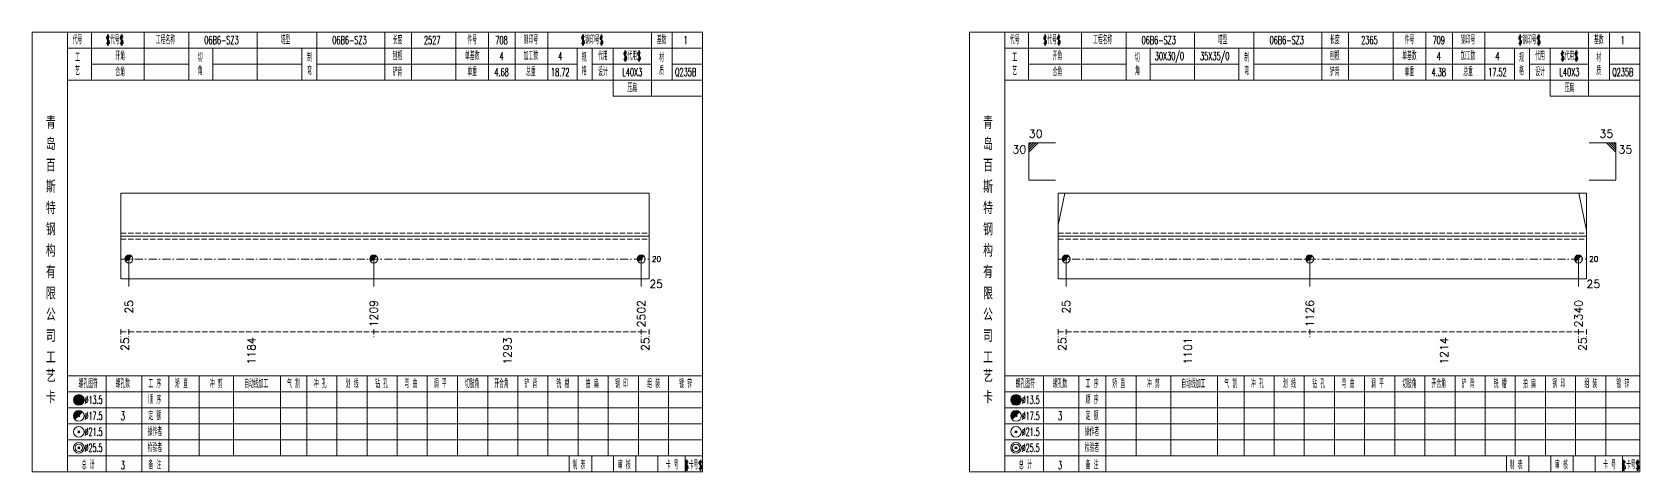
# Model space of a CAD drawing. Extents: x -533 to 8774, y 0 to 7979.
# Drawn here: x 2811 to 3414, y 2954 to 3119 of the extents above; entities that cross this region are included whole.
import ezdxf
from ezdxf.enums import TextEntityAlignment as Align

# ---------------------------------------------------------------- set-up
doc = ezdxf.new("R2010")
doc.units = 0
doc.header["$MEASUREMENT"] = 0
doc.linetypes.add('一点画线', pattern=[5.2, 3, -1, 0.2, -1])
doc.linetypes.add('虚线', pattern=[2.75, 2, -0.75])
doc.layers.get('0').update_dxf_attribs({"linetype": 'CONTINUOUS', "lineweight": 25})
for name, color, linetype, lineweight in [('1', 7, 'CONTINUOUS', 25), ('4', 7, 'CONTINUOUS', 25), ('5', 7, 'CONTINUOUS', 25)]:
    doc.layers.add(name, color=color, linetype=linetype, lineweight=lineweight)
doc.styles.get("Standard").update_dxf_attribs({"font": 'simplex.shx', "width": 0.7, "height": 3, "bigfont": 'gbhzfs.shx'})

# ---------------------------------------------------------------- blocks, each defined once
blk = doc.blocks.new('孔17.5')
at = {"layer": '5', "color": 7, "linetype": 'Continuous', "lineweight": 0}
for p, q in [((-0.2, -0.2), (0.2, 0.2)), ((-0.2, 0.2), (0.2, -0.2))]:
    blk.add_line(p, q, dxfattribs=at)
at = {"layer": '5', "color": 7, "linetype": 'Continuous', "lineweight": 13}
blk.add_circle((0, 0), 1, dxfattribs=at)
for radius in [0.9, 0.8, 0.7, 0.6, 0.5, 0.4, 0.3, 0.2, 0.1]:
    blk.add_arc((0, 0), radius, 45, 225, dxfattribs=at)

msp = doc.modelspace()

# ---------------------------------------------------------------- linework, layer by layer
at = {"color": 7, "linetype": 'Continuous', "lineweight": 13}
for p, q in [((3184.9, 3077.56), (3194.9, 3077.56)), ((3184.9, 3063.56), (3184.9, 3077.56)), ((3185.78, 3077.56), (3184.9, 3076.68)), ((3186.65, 3077.56), (3184.9, 3075.81)), ((3187.53, 3077.56), (3184.9, 3074.93)), ((3188.4, 3077.56), (3184.9, 3074.06)), ((3405, 3077.56), (3395, 3077.56)), ((3401.5, 3077.56), (3405, 3074.06)), ((3402.38, 3077.56), (3405, 3074.93)), ((3403.25, 3077.56), (3405, 3075.81)), ((3404.13, 3077.56), (3405, 3076.68)), ((3405, 3063.56), (3405, 3077.56)), ((3184.9, 3063.56), (3194.9, 3063.56)), ((3405, 3063.56), (3395, 3063.56)), ((3195.9, 3046.59), (3198.41, 3058.68)), ((3394, 3044.58), (3391.07, 3058.68)), ((2847.5, 3033.93), (2847.5, 3023.56)), ((2939.28, 3033.93), (2939.28, 3023.56)), ((3039.6, 3033.93), (3039.6, 3023.56)), ((3198.9, 3033.93), (3198.9, 3023.56)), ((3290.22, 3033.93), (3290.22, 3023.56)), ((3391, 3033.93), (3391, 3023.56))]:
    msp.add_line(p, q, dxfattribs=at)
at = {"color": 7, "linetype": 'Continuous', "lineweight": 18}
for p, q in [((2844.5, 3058.68), (2844.5, 3026.43)), ((2844.5, 3058.68), (3042.6, 3058.68)), ((3042.6, 3058.68), (3042.6, 3026.43)), ((3195.9, 3058.68), (3195.9, 3026.43)), ((3195.9, 3058.68), (3394, 3058.68)), ((3394, 3058.68), (3394, 3026.43)), ((2844.5, 3042.56), (3042.6, 3042.56)), ((3195.9, 3042.56), (3394, 3042.56))]:
    msp.add_line(p, q, dxfattribs=at)
at = {"color": 1, "linetype": '虚线', "lineweight": 18}
for p, q in [((2844.5, 3043.68), (3042.6, 3043.68)), ((2844.5, 3041.43), (3042.6, 3041.43)), ((3195.9, 3043.68), (3394, 3043.68)), ((3195.9, 3041.43), (3394, 3041.43))]:
    msp.add_line(p, q, dxfattribs=at)
at = {"color": 3, "linetype": '一点画线', "lineweight": 13}
for p, q in [((2844.5, 3033.93), (3042.6, 3033.93)), ((3195.9, 3033.93), (3394, 3033.93))]:
    msp.add_line(p, q, dxfattribs=at)
at = {"color": 8, "linetype": '虚线', "lineweight": 9}
for p, q in [((2844.5, 3007.56), (2844.5, 3004.56)), ((2844.5, 3006.56), (2847.5, 3006.56)), ((2847.5, 3007.56), (2847.5, 3004.56)), ((2847.5, 3007.56), (2847.5, 3004.56)), ((2847.5, 3006.56), (2939.28, 3006.56)), ((2939.28, 3007.56), (2939.28, 3004.56)), ((2939.28, 3007.56), (2939.28, 3004.56)), ((2939.28, 3006.56), (3039.6, 3006.56)), ((3039.6, 3007.56), (3039.6, 3004.56)), ((3039.6, 3007.56), (3039.6, 3004.56)), ((3039.6, 3006.56), (3042.6, 3006.56)), ((3042.6, 3007.56), (3042.6, 3004.56)), ((3195.9, 3007.56), (3195.9, 3004.56)), ((3195.9, 3006.56), (3198.9, 3006.56)), ((3198.9, 3007.56), (3198.9, 3004.56)), ((3198.9, 3007.56), (3198.9, 3004.56)), ((3198.9, 3006.56), (3290.22, 3006.56)), ((3290.22, 3007.56), (3290.22, 3004.56)), ((3290.22, 3007.56), (3290.22, 3004.56)), ((3290.22, 3006.56), (3391, 3006.56)), ((3391, 3007.56), (3391, 3004.56)), ((3391, 3007.56), (3391, 3004.56)), ((3391, 3006.56), (3394, 3006.56)), ((3394, 3007.56), (3394, 3004.56))]:
    msp.add_line(p, q, dxfattribs=at)
at = {"layer": '1', "color": 7, "linetype": 'Continuous', "lineweight": 18}
for p, q in [((2844.5, 3026.43), (3042.6, 3026.43)), ((3195.9, 3026.43), (3394, 3026.43))]:
    msp.add_line(p, q, dxfattribs=at)
at = {"layer": '4', "color": 1, "linetype": 'Continuous', "lineweight": 18}
for p, q in [((2824.5, 2954.06), (2824.5, 3119.06)), ((2833.4, 3101.06), (2833.4, 3119.06)), ((2853.2, 3101.06), (2853.2, 3119.06)), ((2870, 3101.06), (2870, 3119.06)), ((2895.6, 3101.06), (2895.6, 3119.06)), ((2917.9, 3101.06), (2917.9, 3119.06)), ((2943.4, 3101.06), (2943.4, 3119.06)), ((2953.4, 3101.06), (2953.4, 3119.06)), ((2970.1, 3101.06), (2970.1, 3119.06)), ((2982.3, 3101.06), (2982.3, 3119.06)), ((2992.3, 3101.06), (2992.3, 3119.06)), ((3004.5, 3101.06), (3004.5, 3119.06)), ((3043.4, 3095.06), (3043.4, 3119.06)), ((3051.2, 3101.06), (3051.2, 3119.06)), ((3175.9, 2954.06), (3175.9, 3119.06)), ((3184.8, 3101.06), (3184.8, 3119.06)), ((3204.6, 3101.06), (3204.6, 3119.06)), ((3221.4, 3101.06), (3221.4, 3119.06)), ((3247, 3101.06), (3247, 3119.06)), ((3269.3, 3101.06), (3269.3, 3119.06)), ((3294.8, 3101.06), (3294.8, 3119.06)), ((3304.8, 3101.06), (3304.8, 3119.06)), ((3321.5, 3101.06), (3321.5, 3119.06)), ((3333.7, 3101.06), (3333.7, 3119.06)), ((3343.7, 3101.06), (3343.7, 3119.06)), ((3355.9, 3101.06), (3355.9, 3119.06)), ((3394.8, 3095.06), (3394.8, 3119.06)), ((3402.6, 3101.06), (3402.6, 3119.06)), ((2824.5, 3113.06), (3062.6, 3113.06)), ((2879, 3101.06), (2879, 3113.06)), ((2912.3, 3101.06), (2912.3, 3113.06)), ((3015.6, 3101.06), (3015.6, 3113.06)), ((3021.2, 3101.06), (3021.2, 3113.06)), ((3029, 3095.06), (3029, 3113.06)), ((3175.9, 3113.06), (3414, 3113.06)), ((3230.4, 3101.06), (3230.4, 3113.06)), ((3263.7, 3101.06), (3263.7, 3113.06)), ((3367, 3101.06), (3367, 3113.06)), ((3372.6, 3101.06), (3372.6, 3113.06)), ((3380.4, 3095.06), (3380.4, 3113.06)), ((2833.4, 3107.06), (2870, 3107.06)), ((2879, 3107.06), (2912.3, 3107.06)), ((2917.9, 3107.06), (3015.6, 3107.06)), ((3021.2, 3107.06), (3043.4, 3107.06)), ((3051.2, 3107.06), (3062.6, 3107.06)), ((3184.8, 3107.06), (3221.4, 3107.06)), ((3230.4, 3107.06), (3263.7, 3107.06)), ((3269.3, 3107.06), (3367, 3107.06)), ((3372.6, 3107.06), (3394.8, 3107.06)), ((3402.6, 3107.06), (3414, 3107.06)), ((2824.5, 3101.06), (3062.6, 3101.06)), ((3175.9, 3101.06), (3414, 3101.06)), ((3029, 3095.06), (3062.6, 3095.06)), ((3380.4, 3095.06), (3414, 3095.06)), ((2824.5, 2990.06), (3062.6, 2990.06)), ((2839, 2954.06), (2839, 2990.06)), ((2852.3, 2954.06), (2852.3, 2990.06)), ((2862.4, 2954.06), (2862.4, 2990.06)), ((2873.8, 2960.06), (2873.8, 2990.06)), ((2886.7, 2960.06), (2886.7, 2990.06)), ((2904.3, 2960.06), (2904.3, 2990.06)), ((2914.2, 2960.06), (2914.2, 2990.06)), ((2925.5, 2960.06), (2925.5, 2990.06)), ((2936.8, 2960.06), (2936.8, 2990.06)), ((2948.1, 2960.06), (2948.1, 2990.06)), ((2959.3, 2960.06), (2959.3, 2990.06)), ((2970.7, 2960.06), (2970.7, 2990.06)), ((2982, 2960.06), (2982, 2990.06)), ((2993.3, 2960.06), (2993.3, 2990.06)), ((3004.6, 2960.06), (3004.6, 2990.06)), ((3015.9, 2960.06), (3015.9, 2990.06)), ((3027.2, 2960.06), (3027.2, 2990.06)), ((3038.5, 2960.06), (3038.5, 2990.06)), ((3049.8, 2960.06), (3049.8, 2990.06)), ((3175.9, 2990.06), (3414, 2990.06)), ((3190.4, 2954.06), (3190.4, 2990.06)), ((3203.7, 2954.06), (3203.7, 2990.06)), ((3213.8, 2954.06), (3213.8, 2990.06)), ((3225.2, 2960.06), (3225.2, 2990.06)), ((3238.1, 2960.06), (3238.1, 2990.06)), ((3255.7, 2960.06), (3255.7, 2990.06)), ((3265.6, 2960.06), (3265.6, 2990.06)), ((3276.9, 2960.06), (3276.9, 2990.06)), ((3288.2, 2960.06), (3288.2, 2990.06)), ((3299.5, 2960.06), (3299.5, 2990.06)), ((3310.7, 2960.06), (3310.7, 2990.06)), ((3322.1, 2960.06), (3322.1, 2990.06)), ((3333.4, 2960.06), (3333.4, 2990.06)), ((3344.7, 2960.06), (3344.7, 2990.06)), ((3356, 2960.06), (3356, 2990.06)), ((3367.3, 2960.06), (3367.3, 2990.06)), ((3378.6, 2960.06), (3378.6, 2990.06)), ((3389.9, 2960.06), (3389.9, 2990.06)), ((3401.2, 2960.06), (3401.2, 2990.06)), ((2824.5, 2984.06), (3062.6, 2984.06)), ((3175.9, 2984.06), (3414, 2984.06)), ((2824.5, 2978.06), (3062.6, 2978.06)), ((3175.9, 2978.06), (3414, 2978.06)), ((2824.5, 2972.06), (3062.6, 2972.06)), ((3175.9, 2972.06), (3414, 2972.06)), ((2824.5, 2966.06), (3062.6, 2966.06)), ((3175.9, 2966.06), (3414, 2966.06)), ((2824.5, 2960.06), (3062.6, 2960.06)), ((3012.6, 2954.06), (3012.6, 2960.06)), ((3021, 2954.06), (3021, 2960.06)), ((3029.2, 2954.06), (3029.2, 2960.06)), ((3037.6, 2954.06), (3037.6, 2960.06)), ((3045.8, 2954.06), (3045.8, 2960.06)), ((3056.1, 2954.06), (3056.1, 2960.06)), ((3175.9, 2960.06), (3414, 2960.06)), ((3364, 2954.06), (3364, 2960.06)), ((3372.4, 2954.06), (3372.4, 2960.06)), ((3380.6, 2954.06), (3380.6, 2960.06)), ((3389, 2954.06), (3389, 2960.06)), ((3397.2, 2954.06), (3397.2, 2960.06)), ((3407.5, 2954.06), (3407.5, 2960.06))]:
    msp.add_line(p, q, dxfattribs=at)
at = {"layer": '4', "color": 7, "linetype": 'Continuous', "lineweight": 13}
for p, q in [((2828.5, 2980.86), (2828.9, 2981.26)), ((2828.9, 2980.86), (2828.5, 2981.26)), ((3179.9, 2980.86), (3180.3, 2981.26)), ((3180.3, 2980.86), (3179.9, 2981.26)), ((2828.3, 2968.66), (2829.1, 2969.46)), ((2829.1, 2968.66), (2828.3, 2969.46)), ((3179.7, 2968.66), (3180.5, 2969.46)), ((3180.5, 2968.66), (3179.7, 2969.46)), ((2828.3, 2962.66), (2829.1, 2963.46)), ((2829.1, 2962.66), (2828.3, 2963.46)), ((3179.7, 2962.66), (3180.5, 2963.46)), ((3180.5, 2962.66), (3179.7, 2963.46))]:
    msp.add_line(p, q, dxfattribs=at)
at = {"layer": '4', "color": 7, "linetype": 'Continuous', "lineweight": 0}
for p, q in [((2828.3, 2974.66), (2829.1, 2975.46)), ((2828.3, 2975.46), (2829.1, 2974.66)), ((3179.7, 2974.66), (3180.5, 2975.46)), ((3179.7, 2975.46), (3180.5, 2974.66))]:
    msp.add_line(p, q, dxfattribs=at)
at = {"layer": '4', "color": 1, "linetype": 'Continuous', "lineweight": 18}
for points in [[(2811.2, 3119.06), (2811.2, 2954.06), (3062.6, 2954.06), (3062.6, 3119.06)], [(3162.6, 3119.06), (3162.6, 2954.06), (3414, 2954.06), (3414, 3119.06)]]:
    msp.add_lwpolyline(points, close=True, dxfattribs=at)
at = {"layer": '4', "color": 7, "linetype": 'Continuous', "lineweight": 13}
for centre, radius in [((2828.7, 2981.06), 2), ((2828.7, 2981.06), 1.8), ((2828.7, 2981.06), 1.6), ((2828.7, 2981.06), 1.4), ((2828.7, 2981.06), 1.2), ((2828.7, 2981.06), 1), ((2828.7, 2981.06), 0.8), ((2828.7, 2981.06), 0.6), ((2828.7, 2981.06), 0.4), ((2828.7, 2981.06), 0.2), ((3180.1, 2981.06), 2), ((3180.1, 2981.06), 1.8), ((3180.1, 2981.06), 1.6), ((3180.1, 2981.06), 1.4), ((3180.1, 2981.06), 1.2), ((3180.1, 2981.06), 1), ((3180.1, 2981.06), 0.8), ((3180.1, 2981.06), 0.6), ((3180.1, 2981.06), 0.4), ((3180.1, 2981.06), 0.2), ((2828.7, 2975.06), 2), ((3180.1, 2975.06), 2), ((2828.7, 2969.06), 2), ((3180.1, 2969.06), 2), ((2828.7, 2963.06), 2), ((2828.7, 2963.06), 1.4), ((3180.1, 2963.06), 2), ((3180.1, 2963.06), 1.4)]:
    msp.add_circle(centre, radius, dxfattribs=at)
for centre, radius in [((2828.7, 2975.06), 1.8), ((2828.7, 2975.06), 1.6), ((2828.7, 2975.06), 1.4), ((2828.7, 2975.06), 1.2), ((2828.7, 2975.06), 1), ((2828.7, 2975.06), 0.8), ((2828.7, 2975.06), 0.6), ((2828.7, 2975.06), 0.4), ((2828.7, 2975.06), 0.2), ((3180.1, 2975.06), 1.8), ((3180.1, 2975.06), 1.6), ((3180.1, 2975.06), 1.4), ((3180.1, 2975.06), 1.2), ((3180.1, 2975.06), 1), ((3180.1, 2975.06), 0.8), ((3180.1, 2975.06), 0.6), ((3180.1, 2975.06), 0.4), ((3180.1, 2975.06), 0.2)]:
    msp.add_arc(centre, radius, 45, 225, dxfattribs=at)

# ---------------------------------------------------------------- block references
at = {"layer": '1', "color": 7, "linetype": 'Continuous', "lineweight": 13, "xscale": 1.5, "yscale": 1.5, "zscale": 1.5}
for p in [(2847.5, 3033.93), (2939.28, 3033.93), (3039.6, 3033.93), (3198.9, 3033.93), (3290.22, 3033.93), (3391, 3033.93)]:
    msp.add_blockref('孔17.5', p, dxfattribs=at)

# ---------------------------------------------------------------- texts
at = {"color": 7, "linetype": 'Continuous', "lineweight": 13}
msp.add_text('30', height=3, dxfattribs=at).set_placement((3184.9, 3078.56), align=Align.BOTTOM_LEFT)
msp.add_text('35', height=3, dxfattribs=at).set_placement((3404, 3078.56), align=Align.BOTTOM_RIGHT)
msp.add_text('30', height=3, dxfattribs=at).set_placement((3183.9, 3076.56), align=Align.TOP_RIGHT)
msp.add_text('35', height=3, dxfattribs=at).set_placement((3406, 3076.56), align=Align.TOP_LEFT)
for p in [(3043.6, 3033.93), (3395, 3033.93)]:
    msp.add_text('20', height=2, dxfattribs=at).set_placement(p, align=Align.MIDDLE_LEFT)
at = {"color": 8, "linetype": 'Continuous', "lineweight": 9}
for s, p in [('25', (2846, 3004.56)), ('1184', (2893.39, 3004.56)), ('1293', (2989.44, 3004.56)), ('25', (3041.1, 3004.56)), ('25', (3197.4, 3004.56)), ('1101', (3244.56, 3004.56)), ('1214', (3340.61, 3004.56)), ('25', (3392.5, 3004.56))]:
    msp.add_text(s, height=3, rotation=90, dxfattribs=at).set_placement(p, align=Align.MIDDLE_RIGHT)
at = {"layer": '1', "color": 7, "linetype": 'Continuous', "lineweight": 13}
for p in [(3042.6, 3024.56), (3394, 3024.56)]:
    msp.add_text('25', height=3, dxfattribs=at).set_placement(p, align=Align.MIDDLE_LEFT)
for s, p in [('25', (2847.5, 3018.56)), ('1209', (2939.28, 3018.56)), ('2502', (3039.6, 3018.56)), ('25', (3198.9, 3018.56)), ('1126', (3290.22, 3018.56)), ('2340', (3391, 3018.56))]:
    msp.add_text(s, height=3, rotation=90, dxfattribs=at).set_placement(p, align=Align.MIDDLE_RIGHT)
at = {"layer": '4', "color": 1, "linetype": 'Continuous', "lineweight": 13}
for s, height, width, p in [('代号', 3, 0.6, (2828.2, 3116.06)), ('$代号$', 3, 0.6, (2842.2, 3116.06)), ('工程名称', 3, 0.6, (2861.2, 3116.06)), ('06B6-SZ3', 3, 0.6, (2882.2, 3116.06)), ('塔型', 3, 0.6, (2906.2, 3116.06)), ('06B6-SZ3', 3, 0.6, (2930.2, 3116.06)), ('长度', 3, 0.6, (2948.2, 3116.06)), ('2527', 3, 0.6, (2961.2, 3116.06)), ('件号', 3, 0.6, (2976.2, 3116.06)), ('708', 3, 0.6, (2987.2, 3116.06)), ('钢印号', 3, 0.6, (2998.2, 3116.06)), ('$钢印号$', 3, 0.6, (3021.2, 3116.06)), ('基数', 3, 0.6, (3047.2, 3116.06)), ('1', 3, 0.6, (3056.2, 3116.06)), ('代号', 3, 0.6, (3179.6, 3116.06)), ('$代号$', 3, 0.6, (3193.6, 3116.06)), ('工程名称', 3, 0.6, (3212.6, 3116.06)), ('06B6-SZ3', 3, 0.6, (3233.6, 3116.06)), ('塔型', 3, 0.6, (3257.6, 3116.06)), ('06B6-SZ3', 3, 0.6, (3281.6, 3116.06)), ('长度', 3, 0.6, (3299.6, 3116.06)), ('2365', 3, 0.6, (3312.6, 3116.06)), ('件号', 3, 0.6, (3327.6, 3116.06)), ('709', 3, 0.6, (3338.6, 3116.06)), ('钢印号', 3, 0.6, (3349.6, 3116.06)), ('$钢印号$', 3, 0.6, (3372.6, 3116.06)), ('基数', 3, 0.6, (3398.6, 3116.06)), ('1', 3, 0.6, (3407.6, 3116.06)), ('工', 3, 0.6, (2828.2, 3109.46)), ('开角', 3, 0.6, (2844.2, 3110.06)), ('切', 3, 0.6, (2874.2, 3109.46)), ('制', 3, 0.6, (2915.2, 3109.46)), ('刨根', 3, 0.6, (2948.2, 3110.06)), ('单基数', 3, 0.6, (2976.2, 3110.06)), ('4', 3, 0.6, (2987.2, 3110.06)), ('加工数', 3, 0.6, (2998.2, 3110.06)), ('4', 3, 0.6, (3009.2, 3110.06)), ('规', 3, 0.6, (3018.2, 3109.46)), ('代用', 3, 0.6, (3025.2, 3110.06)), ('$代用$', 3, 0.6, (3036.2, 3110.06)), ('材', 3, 0.6, (3047.2, 3109.46)), ('工', 3, 0.6, (3179.6, 3109.46)), ('开角', 3, 0.6, (3195.6, 3110.06)), ('切', 3, 0.6, (3225.6, 3109.46)), ('30X30/0', 3, 0.6, (3237.6, 3110.06)), ('35X35/0', 3, 0.6, (3254.6, 3110.06)), ('制', 3, 0.6, (3266.6, 3109.46)), ('刨根', 3, 0.6, (3299.6, 3110.06)), ('单基数', 3, 0.6, (3327.6, 3110.06)), ('4', 3, 0.6, (3338.6, 3110.06)), ('加工数', 3, 0.6, (3349.6, 3110.06)), ('4', 3, 0.6, (3360.6, 3110.06)), ('规', 3, 0.6, (3369.6, 3109.46)), ('代用', 3, 0.6, (3376.6, 3110.06)), ('$代用$', 3, 0.6, (3387.6, 3110.06)), ('材', 3, 0.6, (3398.6, 3109.46)), ('艺', 3, 0.6, (2828.2, 3104.46)), ('合角', 3, 0.6, (2844.2, 3104.06)), ('角', 3, 0.6, (2874.2, 3104.46)), ('弯', 3, 0.6, (2915.2, 3104.46)), ('铲背', 3, 0.6, (2948.2, 3104.06)), ('单重', 3, 0.6, (2976.2, 3104.06)), ('4.68', 3, 0.6, (2987.2, 3104.06)), ('总重', 3, 0.6, (2998.2, 3104.06)), ('18.72', 3, 0.6, (3009.2, 3104.06)), ('格', 3, 0.6, (3018.2, 3104.46)), ('设计', 3, 0.6, (3025.2, 3104.06)), ('L40X3', 3, 0.6, (3036.2, 3104.06)), ('质', 3, 0.6, (3047.2, 3104.46)), ('Q235B', 3, 0.6, (3056.2, 3104.06)), ('艺', 3, 0.6, (3179.6, 3104.46)), ('合角', 3, 0.6, (3195.6, 3104.06)), ('角', 3, 0.6, (3225.6, 3104.46)), ('弯', 3, 0.6, (3266.6, 3104.46)), ('铲背', 3, 0.6, (3299.6, 3104.06)), ('单重', 3, 0.6, (3327.6, 3104.06)), ('4.38', 3, 0.6, (3338.6, 3104.06)), ('总重', 3, 0.6, (3349.6, 3104.06)), ('17.52', 3, 0.6, (3360.6, 3104.06)), ('格', 3, 0.6, (3369.6, 3104.46)), ('设计', 3, 0.6, (3376.6, 3104.06)), ('L40X3', 3, 0.6, (3387.6, 3104.06)), ('质', 3, 0.6, (3398.6, 3104.46)), ('Q235B', 3, 0.6, (3407.6, 3104.06)), ('压扁', 3, 0.6, (3036.2, 3098.06)), ('压扁', 3, 0.6, (3387.6, 3098.06)), ('青', 4.6, 0.8, (2818.2, 3085.06)), ('青', 4.6, 0.8, (3169.6, 3085.06)), ('岛', 4.6, 0.8, (2818.2, 3077.06)), ('岛', 4.6, 0.8, (3169.6, 3077.06)), ('百', 4.6, 0.8, (2818.2, 3069.06)), ('百', 4.6, 0.8, (3169.6, 3069.06)), ('斯', 4.6, 0.8, (2818.2, 3061.06)), ('斯', 4.6, 0.8, (3169.6, 3061.06)), ('特', 4.6, 0.8, (2818.2, 3053.06)), ('特', 4.6, 0.8, (3169.6, 3053.06)), ('钢', 4.6, 0.8, (2818.2, 3045.06)), ('钢', 4.6, 0.8, (3169.6, 3045.06)), ('构', 4.6, 0.8, (2818.2, 3037.06)), ('构', 4.6, 0.8, (3169.6, 3037.06)), ('有', 4.6, 0.8, (2818.2, 3029.06)), ('有', 4.6, 0.8, (3169.6, 3029.06)), ('限', 4.6, 0.8, (2818.2, 3021.06)), ('限', 4.6, 0.8, (3169.6, 3021.06)), ('公', 4.6, 0.8, (2818.2, 3013.06)), ('公', 4.6, 0.8, (3169.6, 3013.06)), ('司', 4.6, 0.8, (2818.2, 3005.06)), ('司', 4.6, 0.8, (3169.6, 3005.06)), ('工', 4.6, 0.8, (2818.2, 2997.06)), ('工', 4.6, 0.8, (3169.6, 2997.06)), ('艺', 4.6, 0.8, (2818.2, 2990.06)), ('艺', 4.6, 0.8, (3169.6, 2990.06)), ('卡', 4.6, 0.8, (2818.2, 2982.06)), ('螺孔图符', 3, 0.6, (2832.2, 2987.06)), ('螺孔数', 3, 0.6, (2845.2, 2987.06)), ('工 序', 3, 0.6, (2857.2, 2987.06)), ('矫 直', 3, 0.6, (2867.2, 2987.06)), ('冲 剪', 3, 0.6, (2880.2, 2987.06)), ('自动线加工', 3, 0.6, (2895.2, 2987.06)), ('气 割', 3, 0.6, (2909.2, 2987.06)), ('冲 孔', 3, 0.6, (2919.2, 2987.06)), ('划 线', 3, 0.6, (2931.2, 2987.06)), ('钻 孔', 3, 0.6, (2942.2, 2987.06)), ('弯 曲', 3, 0.6, (2953.2, 2987.06)), ('调 平', 3, 0.6, (2964.2, 2987.06)), ('切肢角', 3, 0.6, (2976.2, 2987.06)), ('开合角', 3, 0.6, (2987.2, 2987.06)), ('铲 背', 3, 0.6, (2998.2, 2987.06)), ('铣 槽', 3, 0.6, (3010.2, 2987.06)), ('拍 扁', 3, 0.6, (3021.2, 2987.06)), ('钢 印', 3, 0.6, (3032.2, 2987.06)), ('组 装', 3, 0.6, (3044.2, 2987.06)), ('镀 锌', 3, 0.6, (3056.2, 2987.06)), ('卡', 4.6, 0.8, (3169.6, 2982.06)), ('螺孔图符', 3, 0.6, (3183.6, 2987.06)), ('螺孔数', 3, 0.6, (3196.6, 2987.06)), ('工 序', 3, 0.6, (3208.6, 2987.06)), ('矫 直', 3, 0.6, (3218.6, 2987.06)), ('冲 剪', 3, 0.6, (3231.6, 2987.06)), ('自动线加工', 3, 0.6, (3246.6, 2987.06)), ('气 割', 3, 0.6, (3260.6, 2987.06)), ('冲 孔', 3, 0.6, (3270.6, 2987.06)), ('划 线', 3, 0.6, (3282.6, 2987.06)), ('钻 孔', 3, 0.6, (3293.6, 2987.06)), ('弯 曲', 3, 0.6, (3304.6, 2987.06)), ('调 平', 3, 0.6, (3315.6, 2987.06)), ('切肢角', 3, 0.6, (3327.6, 2987.06)), ('开合角', 3, 0.6, (3338.6, 2987.06)), ('铲 背', 3, 0.6, (3349.6, 2987.06)), ('铣 槽', 3, 0.6, (3361.6, 2987.06)), ('拍 扁', 3, 0.6, (3372.6, 2987.06)), ('钢 印', 3, 0.6, (3383.6, 2987.06)), ('组 装', 3, 0.6, (3395.6, 2987.06)), ('镀 锌', 3, 0.6, (3407.6, 2987.06)), ('%%C13.5', 3, 0.5, (2834.2, 2981.06)), ('顺 序', 3, 0.6, (2857.2, 2981.06)), ('%%C13.5', 3, 0.5, (3185.6, 2981.06)), ('顺 序', 3, 0.6, (3208.6, 2981.06)), ('%%C17.5', 3, 0.5, (2834.2, 2975.06)), ('3', 3.2, 0.6, (2845.2, 2975.06)), ('定 额', 3, 0.6, (2857.2, 2975.06)), ('%%C17.5', 3, 0.5, (3185.6, 2975.06)), ('3', 3.2, 0.6, (3196.6, 2975.06)), ('定 额', 3, 0.6, (3208.6, 2975.06)), ('%%C21.5', 3, 0.5, (2834.2, 2969.06)), ('操作者', 3, 0.6, (2857.2, 2969.06)), ('%%C21.5', 3, 0.5, (3185.6, 2969.06)), ('操作者', 3, 0.6, (3208.6, 2969.06)), ('%%C25.5', 3, 0.5, (2834.2, 2963.06)), ('检验者', 3, 0.6, (2857.2, 2963.06)), ('%%C25.5', 3, 0.5, (3185.6, 2963.06)), ('检验者', 3, 0.6, (3208.6, 2963.06)), ('总 计', 3, 0.6, (2832.2, 2956.56)), ('3', 3, 0.6, (2845.2, 2956.56)), ('备 注', 3, 0.6, (2857.2, 2956.56)), ('制 表', 3, 0.6, (3016.2, 2956.56)), ('审 核', 3, 0.6, (3033.2, 2956.56)), ('卡 号', 3, 0.6, (3051.2, 2956.56)), ('$卡号$', 3, 0.6, (3059.2, 2956.56)), ('总 计', 3, 0.6, (3183.6, 2956.56)), ('3', 3, 0.6, (3196.6, 2956.56)), ('备 注', 3, 0.6, (3208.6, 2956.56)), ('制 表', 3, 0.6, (3367.6, 2956.56)), ('审 核', 3, 0.6, (3384.6, 2956.56)), ('卡 号', 3, 0.6, (3402.6, 2956.56)), ('$卡号$', 3, 0.6, (3410.6, 2956.56))]:
    msp.add_text(s, height=height, dxfattribs=dict(at, width=width)).set_placement(p, align=Align.MIDDLE_CENTER)

doc.saveas('drawing.dxf')
